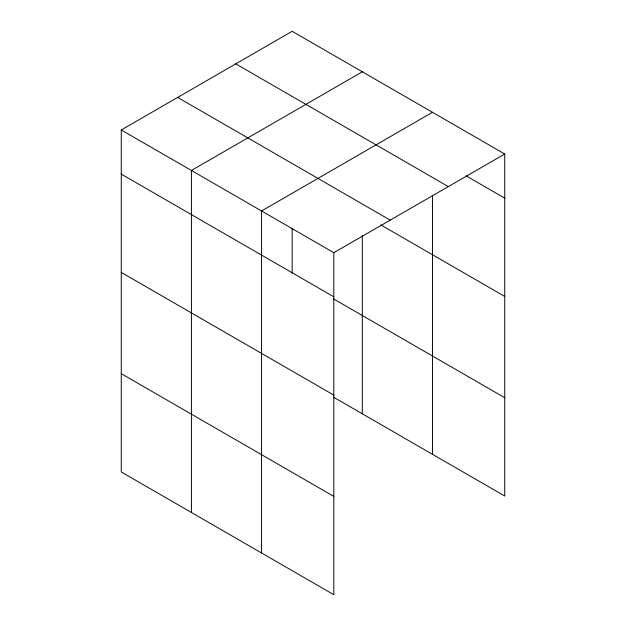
<?xml version="1.0" encoding="UTF-8"?>
<svg xmlns="http://www.w3.org/2000/svg" width="626" height="626" viewBox="0 0 626 626"><rect width="100%" height="100%" fill="white"/><g stroke="black" fill="none" stroke-linecap="round" stroke-linejoin="round"><path stroke-width="0.94" d="M121.264 129.973L333.83 252.693L333.83 594.7L121.264 471.981L121.264 129.973L292.17 31.3L504.736 154.019L504.736 496.027L333.58 397.213M362.313 71.802L191.415 170.468L191.415 512.475M432.464 112.297L261.558 210.97L261.558 552.977M333.83 252.693L504.736 154.019M466.08 175.836L504.736 198.152M235.775 63.86L448.333 186.587M177.667 97.406L390.225 220.133M380.913 224.961L504.736 296.45M121.264 174.106L333.83 296.826M333.58 298.915L504.736 397.729M121.264 272.404L333.83 395.123M121.264 373.683L333.83 496.402M432.464 195.359L432.464 454.304M362.313 235.658L362.313 413.802M292.17 228.263L292.17 273.061"/></g></svg>
